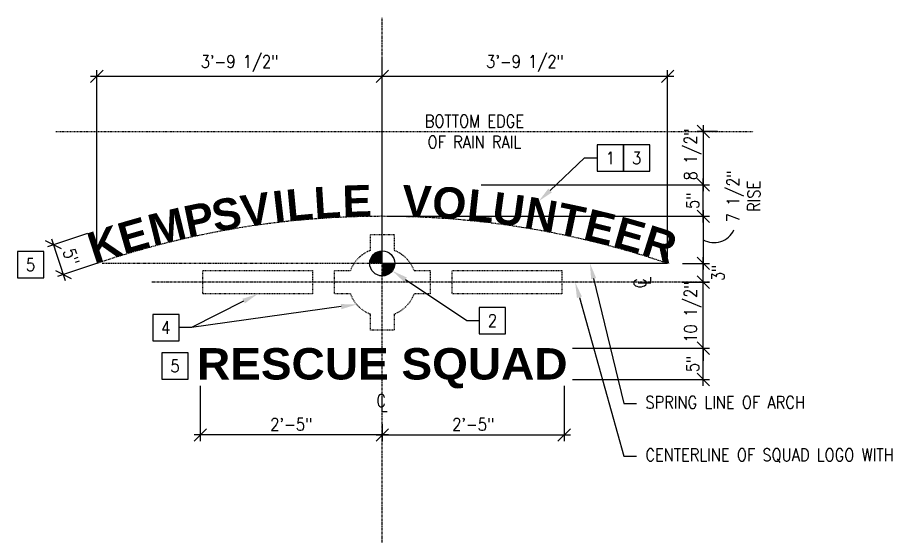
# Model space of a CAD drawing. Header units: inches. Extents: x -82 to 6902, y -1676 to 228.
# Drawn here: x -12.6 to 126, y -13.5 to 70.2 of the extents above; entities that cross this region are included whole.
import ezdxf
from ezdxf import colors
from ezdxf.entities.mleader import LeaderData, LeaderLine
from ezdxf.enums import TextEntityAlignment as Align
from ezdxf.math import Vec2, Vec3

# ---------------------------------------------------------------- set-up
doc = ezdxf.new("R2010")
doc.units = ezdxf.units.IN
doc.header["$LTSCALE"] = 0.5
doc.header["$MEASUREMENT"] = 0
for name, pattern in [('CENTER2', [1.125, 0.75, -0.125, 0.125, -0.125]), ('HIDDEN', [0.375, 0.25, -0.125]), ('HIDDEN2', [0.1875, 0.125, -0.0625]), ('PHANTOM2', [1.25, 0.625, -0.125, 0.125, -0.125, 0.125, -0.125])]:
    doc.linetypes.add(name, pattern=pattern)
for name, color, linetype in [('A-SHET-NOTE', 2, 'Continuous'), ('A-SHET-SYMB', 3, 'Continuous'), ('A-TEXT', 6, 'Continuous'), ('Dimensions', 1, 'Continuous'), ('TEXT - GREEN', 104, 'Continuous')]:
    doc.layers.add(name, color=color, linetype=linetype)
doc.layers.add('LAYOUT LINES', color=2, linetype='Continuous', plot=False)
doc.styles.add('Kempsville1', font='ARIALBD.TTF', dxfattribs={"height": 4})
doc.styles.add('TDC_Standard', font='romans.shx', dxfattribs={"width": 0.85})
doc.dimstyles.new('TDC - 16', dxfattribs={"dimscale": 16, "dimtxt": 0.125, "dimasz": 0.125, "dimexe": 0.0625, "dimexo": 0.0625, "dimgap": 0.03125, "dimtad": 1, "dimdec": 4, "dimzin": 11, "dimdsep": 46, "dimlunit": 4, "dimtxsty": 'TDC_Standard', "dimblk1": 'OBLIQUE', "dimblk2": 'OBLIQUE', "dimsah": 1, "dimcen": 0.125, "dimdle": 0.0625, "dimclrd": 1, "dimclre": 6, "dimclrt": 2, "dimadec": 0, "dimazin": 0, "dimtfac": 1.33333, "dimtdec": 4, "dimtmove": 2, "dimatfit": 2, "dimfxl": 1, "dimfrac": 2, "dimtolj": 1, "dimtzin": 11, "dimarcsym": 0})
doc.mleader_styles.duplicate_entry("Standard", '')

# ---------------------------------------------------------------- blocks, each defined once
blk = doc.blocks.new('_Oblique')
at = {"color": 0, "linetype": 'ByBlock', "lineweight": -2}
blk.add_line((-0.5, -0.5), (0.5, 0.5), dxfattribs=at)
blk = doc.blocks.new('*D14')
at = {"layer": 'DefPoints', "color": 0}
for p in [(-0.42, 36.07), (1.15, 31.32), (-5.25, 29.21)]:
    blk.add_point(p, dxfattribs=at)
at = {"layer": 'Dimensions', "color": 6, "lineweight": -2}
for p, q in [((-1.37, 35.75), (-7.77, 33.64)), ((0.2, 31.01), (-6.2, 28.9))]:
    blk.add_line(p, q, dxfattribs=at)
at = {"layer": 'Dimensions', "color": 1, "lineweight": -2}
blk.add_line((-7.13, 34.9), (-4.94, 28.26), dxfattribs=at)
at = {"layer": 'Dimensions', "color": 1, "lineweight": -2, "xscale": 2, "yscale": 2, "zscale": 2}
for p, rotation in [((-6.82, 33.95), 108.2767336173333), ((-5.25, 29.21), 288.2767336173333)]:
    blk.add_blockref('_Oblique', p, dxfattribs=dict(at, rotation=rotation))
at = {"layer": 'Dimensions', "color": 2, "insert": (-4, 32), "char_height": 2, "attachment_point": 5, "rotation": 288.2767, "style": 'TDC_Standard'}
blk.add_mtext('\\A1;5"', dxfattribs=at)
blk = doc.blocks.new('*D15')
at = {"layer": 'DefPoints', "color": 0}
for p in [(92.37, 27.98), (96.79, 27.98), (74.92, 17.48)]:
    blk.add_point(p, dxfattribs=at)
at = {"layer": 'Dimensions', "color": 1, "lineweight": -2}
for p, q in [((96.79, 27.98), (96.79, 29.98)), ((96.79, 17.48), (96.79, 27.98)), ((96.79, 17.48), (96.79, 15.48))]:
    blk.add_line(p, q, dxfattribs=at)
at = {"layer": 'Dimensions', "color": 6, "lineweight": -2}
for p, q in [((93.37, 27.98), (97.79, 27.98)), ((75.92, 17.48), (97.79, 17.48))]:
    blk.add_line(p, q, dxfattribs=at)
at = {"layer": 'Dimensions', "color": 1, "lineweight": -2, "xscale": 2, "yscale": 2, "zscale": 2}
for p, rotation in [((96.79, 27.98), 270), ((96.79, 17.48), 90)]:
    blk.add_blockref('_Oblique', p, dxfattribs=dict(at, rotation=rotation))
at = {"layer": 'Dimensions', "color": 2, "insert": (95.1, 23.24), "char_height": 2, "attachment_point": 5, "rotation": 90, "style": 'TDC_Standard'}
blk.add_mtext('\\A1;10 1/2"', dxfattribs=at)
blk = doc.blocks.new('*D16')
at = {"layer": 'DefPoints', "color": 0}
for p in [(45.61, 60.78), (45.61, 42.6), (0.11, 30.98)]:
    blk.add_point(p, dxfattribs=at)
at = {"layer": 'Dimensions', "color": 6, "lineweight": -2}
for p, q in [((0.11, 31.98), (0.11, 61.78)), ((45.61, 43.6), (45.61, 61.78))]:
    blk.add_line(p, q, dxfattribs=at)
at = {"layer": 'Dimensions', "color": 1, "lineweight": -2}
blk.add_line((-0.89, 60.78), (46.61, 60.78), dxfattribs=at)
at = {"layer": 'Dimensions', "color": 1, "lineweight": -2, "xscale": 2, "yscale": 2, "zscale": 2, "rotation": 180}
blk.add_blockref('_Oblique', (0.11, 60.78), dxfattribs=at)
at = {"layer": 'Dimensions', "color": 1, "lineweight": -2, "xscale": 2, "yscale": 2, "zscale": 2}
blk.add_blockref('_Oblique', (45.61, 60.78), dxfattribs=at)
at = {"layer": 'Dimensions', "color": 2, "insert": (22.86, 62.8), "char_height": 2, "attachment_point": 5, "style": 'TDC_Standard'}
blk.add_mtext('\\A1;3\'-9 1/2"', dxfattribs=at)
blk = doc.blocks.new('*D17')
at = {"layer": 'DefPoints', "color": 0}
for p in [(91.11, 60.78), (45.61, 42.6), (91.11, 30.98)]:
    blk.add_point(p, dxfattribs=at)
at = {"layer": 'Dimensions', "color": 6, "lineweight": -2}
for p, q in [((45.61, 43.6), (45.61, 61.78)), ((91.11, 31.98), (91.11, 61.78))]:
    blk.add_line(p, q, dxfattribs=at)
at = {"layer": 'Dimensions', "color": 1, "lineweight": -2}
blk.add_line((44.61, 60.78), (92.11, 60.78), dxfattribs=at)
at = {"layer": 'Dimensions', "color": 1, "lineweight": -2, "xscale": 2, "yscale": 2, "zscale": 2, "rotation": 180}
blk.add_blockref('_Oblique', (45.61, 60.78), dxfattribs=at)
at = {"layer": 'Dimensions', "color": 1, "lineweight": -2, "xscale": 2, "yscale": 2, "zscale": 2}
blk.add_blockref('_Oblique', (91.11, 60.78), dxfattribs=at)
at = {"layer": 'Dimensions', "color": 2, "insert": (68.36, 62.8), "char_height": 2, "attachment_point": 5, "style": 'TDC_Standard'}
blk.add_mtext('\\A1;3\'-9 1/2"', dxfattribs=at)
blk = doc.blocks.new('*D18')
at = {"layer": 'DefPoints', "color": 0}
for p in [(60.39, 43.48), (96.79, 43.48), (45.61, 38.48)]:
    blk.add_point(p, dxfattribs=at)
at = {"layer": 'Dimensions', "color": 1, "lineweight": -2}
blk.add_line((96.79, 37.48), (96.79, 44.48), dxfattribs=at)
at = {"layer": 'Dimensions', "color": 6, "lineweight": -2}
for p, q in [((61.39, 43.48), (97.79, 43.48)), ((46.61, 38.48), (97.79, 38.48))]:
    blk.add_line(p, q, dxfattribs=at)
at = {"layer": 'Dimensions', "color": 1, "lineweight": -2, "xscale": 2, "yscale": 2, "zscale": 2}
for p, rotation in [((96.79, 43.48), 90), ((96.79, 38.48), 270)]:
    blk.add_blockref('_Oblique', p, dxfattribs=dict(at, rotation=rotation))
at = {"layer": 'Dimensions', "color": 2, "insert": (95.1, 40.98), "char_height": 2, "attachment_point": 5, "rotation": 90, "style": 'TDC_Standard'}
blk.add_mtext('\\A1;5"', dxfattribs=at)
blk = doc.blocks.new('*D19')
at = {"layer": 'DefPoints', "color": 0}
for p in [(45.61, 38.48), (92.48, 30.98), (96.79, 30.98)]:
    blk.add_point(p, dxfattribs=at)
at = {"layer": 'Dimensions', "color": 1, "lineweight": -2}
blk.add_line((96.79, 39.48), (96.79, 29.98), dxfattribs=at)
at = {"layer": 'Dimensions', "color": 6, "lineweight": -2}
for p, q in [((46.61, 38.48), (97.79, 38.48)), ((93.48, 30.98), (97.79, 30.98))]:
    blk.add_line(p, q, dxfattribs=at)
at = {"layer": 'Dimensions', "color": 1, "lineweight": -2, "xscale": 2, "yscale": 2, "zscale": 2}
for p, rotation in [((96.79, 38.48), 90), ((96.79, 30.98), 270)]:
    blk.add_blockref('_Oblique', p, dxfattribs=dict(at, rotation=rotation))
at = {"layer": 'Dimensions', "color": 2, "insert": (103.2, 41.67), "char_height": 2, "attachment_point": 5, "rotation": 90, "style": 'TDC_Standard'}
blk.add_mtext('\\A1;7 1/2"\\PRISE', dxfattribs=at)
blk = doc.blocks.new('*D20')
at = {"layer": 'DefPoints', "color": 0}
for p in [(74.92, 17.48), (96.79, 17.48), (74.92, 12.47)]:
    blk.add_point(p, dxfattribs=at)
at = {"layer": 'Dimensions', "color": 1, "lineweight": -2}
blk.add_line((96.79, 11.47), (96.79, 18.48), dxfattribs=at)
at = {"layer": 'Dimensions', "color": 6, "lineweight": -2}
for p, q in [((75.92, 17.48), (97.79, 17.48)), ((75.92, 12.47), (97.79, 12.47))]:
    blk.add_line(p, q, dxfattribs=at)
at = {"layer": 'Dimensions', "color": 1, "lineweight": -2, "xscale": 2, "yscale": 2, "zscale": 2}
for p, rotation in [((96.79, 17.48), 90), ((96.79, 12.47), 270)]:
    blk.add_blockref('_Oblique', p, dxfattribs=dict(at, rotation=rotation))
at = {"layer": 'Dimensions', "color": 2, "insert": (95.1, 14.98), "char_height": 2, "attachment_point": 5, "rotation": 90, "style": 'TDC_Standard'}
blk.add_mtext('\\A1;5"', dxfattribs=at)
blk = doc.blocks.new('*D21')
at = {"layer": 'DefPoints', "color": 0}
for p in [(100.08, 51.98), (60.39, 43.48), (96.79, 43.48)]:
    blk.add_point(p, dxfattribs=at)
at = {"layer": 'Dimensions', "color": 1, "lineweight": -2}
blk.add_line((96.79, 52.98), (96.79, 42.48), dxfattribs=at)
at = {"layer": 'Dimensions', "color": 6, "lineweight": -2}
for p, q in [((99.08, 51.98), (95.79, 51.98)), ((61.39, 43.48), (97.79, 43.48))]:
    blk.add_line(p, q, dxfattribs=at)
at = {"layer": 'Dimensions', "color": 1, "lineweight": -2, "xscale": 2, "yscale": 2, "zscale": 2}
for p, rotation in [((96.79, 51.98), 90), ((96.79, 43.48), 270)]:
    blk.add_blockref('_Oblique', p, dxfattribs=dict(at, rotation=rotation))
at = {"layer": 'Dimensions', "color": 2, "insert": (95.1, 48.36), "char_height": 2, "attachment_point": 5, "rotation": 90, "style": 'TDC_Standard'}
blk.add_mtext('\\A1;8 1/2"', dxfattribs=at)
blk = doc.blocks.new('*D22')
at = {"layer": 'DefPoints', "color": 0}
for p in [(74.62, 12.47), (45.61, 6.35), (74.62, 3.64)]:
    blk.add_point(p, dxfattribs=at)
at = {"layer": 'Dimensions', "color": 6, "lineweight": -2}
for p, q in [((74.62, 11.47), (74.62, 2.64)), ((45.61, 5.35), (45.61, 2.64))]:
    blk.add_line(p, q, dxfattribs=at)
at = {"layer": 'Dimensions', "color": 1, "lineweight": -2}
blk.add_line((44.61, 3.64), (75.62, 3.64), dxfattribs=at)
at = {"layer": 'Dimensions', "color": 1, "lineweight": -2, "xscale": 2, "yscale": 2, "zscale": 2, "rotation": 180}
blk.add_blockref('_Oblique', (45.61, 3.64), dxfattribs=at)
at = {"layer": 'Dimensions', "color": 1, "lineweight": -2, "xscale": 2, "yscale": 2, "zscale": 2}
blk.add_blockref('_Oblique', (74.62, 3.64), dxfattribs=at)
at = {"layer": 'Dimensions', "color": 2, "insert": (60.11, 5.33), "char_height": 2, "attachment_point": 5, "style": 'TDC_Standard'}
blk.add_mtext('\\A1;2\'-5"', dxfattribs=at)
blk = doc.blocks.new('*D23')
at = {"layer": 'DefPoints', "color": 0}
for p in [(16.59, 12.47), (45.61, 6.35), (16.59, 3.64)]:
    blk.add_point(p, dxfattribs=at)
at = {"layer": 'Dimensions', "color": 6, "lineweight": -2}
for p, q in [((16.59, 11.47), (16.59, 2.64)), ((45.61, 5.35), (45.61, 2.64))]:
    blk.add_line(p, q, dxfattribs=at)
at = {"layer": 'Dimensions', "color": 1, "lineweight": -2}
blk.add_line((46.61, 3.64), (15.59, 3.64), dxfattribs=at)
at = {"layer": 'Dimensions', "color": 1, "lineweight": -2, "xscale": 2, "yscale": 2, "zscale": 2, "rotation": 180}
blk.add_blockref('_Oblique', (16.59, 3.64), dxfattribs=at)
at = {"layer": 'Dimensions', "color": 1, "lineweight": -2, "xscale": 2, "yscale": 2, "zscale": 2}
blk.add_blockref('_Oblique', (45.61, 3.64), dxfattribs=at)
at = {"layer": 'Dimensions', "color": 2, "insert": (31.1, 5.33), "char_height": 2, "attachment_point": 5, "style": 'TDC_Standard'}
blk.add_mtext('\\A1;2\'-5"', dxfattribs=at)
blk = doc.blocks.new('*D81')
at = {"layer": 'DefPoints', "color": 0}
for p in [(92.48, 30.98), (96.79, 30.98), (92.37, 27.98)]:
    blk.add_point(p, dxfattribs=at)
at = {"layer": 'Dimensions', "color": 1, "lineweight": -2}
blk.add_line((96.79, 26.98), (96.79, 31.98), dxfattribs=at)
at = {"layer": 'Dimensions', "color": 6, "lineweight": -2}
for p, q in [((93.48, 30.98), (97.79, 30.98)), ((93.37, 27.98), (97.79, 27.98))]:
    blk.add_line(p, q, dxfattribs=at)
at = {"layer": 'Dimensions', "color": 1, "lineweight": -2, "xscale": 2, "yscale": 2, "zscale": 2}
for p, rotation in [((96.79, 30.98), 90), ((96.79, 27.98), 270)]:
    blk.add_blockref('_Oblique', p, dxfattribs=dict(at, rotation=rotation))
at = {"layer": 'Dimensions', "color": 2, "insert": (99.14, 29.48), "char_height": 2, "attachment_point": 5, "rotation": 90, "style": 'TDC_Standard'}
blk.add_mtext('\\A1;3"', dxfattribs=at)
blk = doc.blocks.new('Anno_Square')
blk.add_lwpolyline([(-0.197, -0.0985), (0, -0.0985), (0, 0.0985), (-0.197, 0.0985)], close=True)
at = {"color": 2, "style": 'TDC_Standard', "width": 0.851562}
blk.add_attdef('ID', text='', height=0.0938, dxfattribs=at).set_placement((-0.0985, 0), align=Align.MIDDLE_CENTER)
blk = doc.blocks.new('CL Mark')
at = {"layer": 'A-SHET-NOTE', "style": 'TDC_Standard', "width": 0.85}
for s, p in [('C', (-0.0588, -0.061)), ('L', (-0.0239, -0.1061))]:
    blk.add_text(s, height=0.125, dxfattribs=at).set_placement(p)

msp = doc.modelspace()

# ---------------------------------------------------------------- linework, layer by layer
at = {"layer": 'A-TEXT', "linetype": 'HIDDEN2'}
msp.add_lwpolyline([(50.67639, 29.85153), (53.2307, 29.85153), (53.2307, 26.10153), (50.67639, 26.10153, -0.219013743), (47.4807, 22.90584), (47.4807, 20.35153), (43.7307, 20.35153), (43.7307, 22.90584, -0.219013743), (40.53501, 26.10153), (37.9807, 26.10153), (37.9807, 29.85153), (40.53501, 29.85153, -0.219013743), (43.7307, 33.04722), (43.7307, 35.60153), (47.4807, 35.60153), (47.4807, 33.04722, -0.219013743)], format="xyb", close=True, dxfattribs=at)
at = {"layer": 'A-TEXT', "const_width": 2}
for points in [[(45.6057, 31.97653, 0.414213562), (44.6057, 30.97653)], [(45.6057, 29.97653, 0.414213562), (46.6057, 30.97653)]]:
    msp.add_lwpolyline(points, format="xyb", dxfattribs=at)
at = {"layer": 'A-TEXT', "linetype": 'HIDDEN2'}
for points in [[(16.9807, 29.85153), (34.4807, 29.85153), (34.4807, 26.10153), (16.9807, 26.10153)], [(56.7307, 29.85153), (74.2307, 29.85153), (74.2307, 26.10153), (56.7307, 26.10153)]]:
    msp.add_lwpolyline(points, close=True, dxfattribs=at)
at = {"layer": 'A-TEXT'}
msp.add_circle((45.6057, 30.97653), 2, dxfattribs=at)
at = {"layer": 'Dimensions', "linetype": 'CENTER2'}
for p, q in [((45.6057, -13.50162), (45.6057, 70.16425)), ((97.79148, 27.97653), (8.86529, 27.97653))]:
    msp.add_line(p, q, dxfattribs=at)
at = {"layer": 'Dimensions', "linetype": 'PHANTOM2'}
msp.add_line((89.84119, 30.97653), (0.915, 30.97653), dxfattribs=at)
at = {"layer": 'Dimensions', "linetype": 'HIDDEN'}
msp.add_lwpolyline([(-6.42822, 51.97653), (104.75654, 51.97653)], dxfattribs=at)
at = {"layer": 'Dimensions', "linetype": 'CENTER2'}
msp.add_arc((45.6057, -103.29013), 141.76667, 71.2796184, 108.7203816, dxfattribs=at)
at = {"layer": 'Dimensions'}
msp.add_arc((98.4958, 37.81543), 3.52789, 241.1118538, 334.4979987, dxfattribs=at)
at = {"layer": 'LAYOUT LINES'}
msp.add_lwpolyline([(91.1057, 30.97653), (45.6057, 30.97653), (45.6057, 63.78084)], dxfattribs=at)

# ---------------------------------------------------------------- block references
at = {"xscale": 16, "yscale": 16, "zscale": 16, "rotation": 90}
msp.add_blockref('CL Mark', (86.72956, 27.97653), dxfattribs=at)
at = {"xscale": 16, "yscale": 16, "zscale": 16}
msp.add_blockref('CL Mark', (45.6057, 9.08789), dxfattribs=at)
at = {"layer": 'A-SHET-SYMB', "xscale": 21.3328, "yscale": 21.3328, "zscale": 21.3328}
for p, values in [((84.07192, 47.76954), {'ID': '1'}), ((88.27495, 47.76954), {'ID': '3'}), ((-8.37066, 30.75353), {'ID': '5'}), ((65.27683, 21.85606), {'ID': '2'}), ((13.20151, 20.74645), {'ID': '4'}), ((14.66864, 14.63639), {'ID': '5'})]:
    msp.add_blockref('Anno_Square', p, dxfattribs=at).add_auto_attribs(values)

# ---------------------------------------------------------------- texts
at = {"layer": 'A-TEXT', "insert": (60.29021, 51.97653), "char_height": 2, "width": 21.543776, "attachment_point": 5, "style": 'TDC_Standard'}
msp.add_mtext('BOTTOM EDGE OF RAIN RAIL', dxfattribs=at)
at = {"layer": 'TEXT - GREEN', "style": 'Kempsville1'}
for s, rotation, p in [('L', 3.6240359, (37.09092, 36.73279)), ('E', 1.741008, (41.69655, 36.93696)), ('V', 357.9408279, (50.99898, 36.88773)), ('O', 355.8836341, (56.02748, 36.60378)), ('V', 8.1933653, (25.96301, 35.60942)), ('I', 6.6954766, (29.60057, 36.07541)), ('L', 5.3870357, (32.7871, 36.40455)), ('L', 353.8731968, (60.92876, 36.15206)), ('U', 352.1072888, (65.21854, 35.61363)), ('P', 11.8229793, (17.20919, 34.0873)), ('S', 10.056201, (21.4582, 34.89749)), ('N', 350.013965, (70.27922, 34.80453)), ('T', 348.0908967, (74.89945, 33.89877)), ('M', 13.9086713, (12.22826, 32.96282)), ('E', 346.2191011, (79.36485, 32.86875)), ('E', 16.1072395, (7.02578, 31.58207)), ('E', 344.2602583, (83.99925, 31.63524)), ('K', 18.0257286, (2.5322, 30.2149)), ('R', 342.2744208, (88.65168, 30.22377))]:
    msp.add_text(s, height=5, rotation=rotation, dxfattribs=at).set_placement(p, align=Align.BOTTOM_CENTER)
at = {"layer": 'TEXT - GREEN', "style": 'Kempsville1', "width": 1.05}
msp.add_text('RESCUE SQUAD', height=5, dxfattribs=at).set_placement((45.6057, 17.47653), align=Align.TOP_CENTER)

# ---------------------------------------------------------------- dimensions: what is measured, and where the dimension line sits
at = {"layer": 'Dimensions'}
for base, p1, p2, picture, middle in [((45.6057, 60.78084), (0.1057, 30.97653), (45.6057, 42.59653), '*D16', (22.8557, 62.80465)), ((91.1057, 60.78084), (45.6057, 42.59653), (91.1057, 30.97653), '*D17', (68.3557, 62.80465)), ((74.61693, 3.63611), (45.6057, 6.34568), (74.61693, 12.47432), '*D22', (60.11132, 5.32659))]:
    dim = msp.add_linear_dim(base=base, p1=p1, p2=p2, dimstyle='TDC - 16', dxfattribs=at)
    dim.commit()
    dim.dimension.update_dxf_attribs({"geometry": picture, "text_midpoint": middle})
for base, p1, p2, angle, picture, middle, dimtype in [((96.79148, 43.47653), (100.08039, 51.97653), (60.39395, 43.47653), 90, '*D21', (95.101, 48.36355), 160), ((-5.25288, 29.21124), (-0.41937, 36.06662), (1.1467, 31.32482), 288.2767336, '*D14', (-3.99684, 31.99582), 161), ((96.79148, 30.97653), (92.36971, 27.97653), (92.48106, 30.97653), 90, '*D81', (99.14343, 29.47653), 160), ((96.79148, 27.97653), (74.92168, 17.47653), (92.36971, 27.97653), 90, '*D15', (95.101, 23.24093), 160)]:
    dim = msp.add_linear_dim(base=base, p1=p1, p2=p2, angle=angle, dimstyle='TDC - 16', dxfattribs=at)
    dim.commit()
    dim.dimension.update_dxf_attribs({"geometry": picture, "text_midpoint": middle, "dimtype": dimtype})
dim = msp.add_linear_dim(base=(96.79148, 30.97653), p1=(45.6057, 38.47653), p2=(92.48106, 30.97653), angle=90, text='<>\\XRISE', dimstyle='TDC - 16', dxfattribs=at)
dim.commit()
dim.dimension.update_dxf_attribs({"geometry": '*D19', "text_midpoint": (103.19586, 41.67418), "dimtype": 160})
for base, p1, p2, angle, picture, middle in [((96.79148, 43.47653), (45.6057, 38.47653), (60.39395, 43.47653), 90, '*D18', (95.101, 40.97653)), ((96.79148, 17.47653), (74.92168, 12.47432), (74.92168, 17.47653), 90, '*D20', (95.101, 14.97543)), ((16.59447, 3.63611), (45.6057, 6.34568), (16.59447, 12.47432), 180, '*D23', (31.10009, 5.32659))]:
    dim = msp.add_linear_dim(base=base, p1=p1, p2=p2, angle=angle, dimstyle='TDC - 16', dxfattribs=at)
    dim.commit()
    dim.dimension.update_dxf_attribs({"geometry": picture, "text_midpoint": middle})

# ---------------------------------------------------------------- leaders
ml = msp.add_multileader_mtext('')
ml.set_content('', color=2, style='TDC_Standard')
ml.set_leader_properties(color=1)
ml.build(insert=Vec2(0, 0))
ml.multileader.update_dxf_attribs({"dogleg_length": 0.125, "arrow_head_size": 2.5, "scale": 16})
ctx = ml.context
ctx.base_point, ctx.scale, ctx.char_height, ctx.arrow_head_size, ctx.landing_gap_size, ctx.plane_origin = Vec3(79.86888, 47.76954), 16, 2, 2.5, 1.44, Vec3(66.00928, 55.70141)
notes = []
notes.append((ctx, [(0, (1, 1, 0), (77.86888, 47.76954), (1, 0), 2, [(0, [(70.5503, 40.87945)], 0, [])])]))
ctx.mtext.insert, ctx.mtext.flow_direction = Vec3(81.30888, 48.76954), 5
ml = msp.add_multileader_mtext('')
ml.set_content('SPRING LINE OF ARCH', color=2, style='TDC_Standard')
ml.set_leader_properties(color=1)
ml.build(insert=Vec2(0, 0))
ml.multileader.update_dxf_attribs({"dogleg_length": 0.125, "arrow_head_size": 2.5, "scale": 16})
ctx = ml.context
ctx.base_point, ctx.scale, ctx.char_height, ctx.arrow_head_size, ctx.landing_gap_size, ctx.plane_origin = Vec3(86.13313, 8.64221), 16, 2, 2.5, 1.44, Vec3(75.12946, 24.04086)
notes.append((ctx, [(0, (1, 1, 0), (84.13313, 8.64221), (1, 0), 2, [(0, [(78.71823, 30.97653)], 0, [0, Vec3(81.75565, 18.44838), Vec3(82.22689, 16.50469), Vec3(82.96842, 13.44616), Vec3(83.43966, 11.50247)])])]))
ctx.mtext.insert, ctx.mtext.width, ctx.mtext.flow_direction = Vec3(87.57313, 9.84221), 17.1893705, 5
ml = msp.add_multileader_mtext('')
ml.set_content('', color=2, style='TDC_Standard')
ml.set_leader_properties(color=1)
ml.build(insert=Vec2(0, 0))
ml.multileader.update_dxf_attribs({"dogleg_length": 0.125, "arrow_head_size": 2.5, "scale": 16})
ctx = ml.context
ctx.base_point, ctx.scale, ctx.char_height, ctx.arrow_head_size, ctx.landing_gap_size, ctx.plane_origin = Vec3(61.07379, 21.85606), 16, 2, 2.5, 1.44, Vec3(47.21418, 29.78793)
notes.append((ctx, [(0, (1, 1, 0), (59.07379, 21.85606), (1, 0), 2, [(0, [(47.21418, 29.78793)], 0, [])])]))
ctx.mtext.insert, ctx.mtext.flow_direction = Vec3(62.51379, 22.85606), 5
ml = msp.add_multileader_mtext('')
ml.set_content('CENTERLINE OF SQUAD LOGO WITH BLAZES', color=2, style='TDC_Standard')
ml.set_leader_properties(color=1)
ml.build(insert=Vec2(0, 0))
ml.multileader.update_dxf_attribs({"dogleg_length": 0.125, "arrow_head_size": 2.5, "scale": 16})
ctx = ml.context
ctx.base_point, ctx.scale, ctx.char_height, ctx.arrow_head_size, ctx.landing_gap_size, ctx.plane_origin = Vec3(86.13313, 0.27036), 16, 2, 2.5, 1.44, Vec3(75.12946, 15.66901)
notes.append((ctx, [(0, (1, 1, 0), (84.13313, 0.27036), (1, 0), 2, [(0, [(76.36338, 27.97653)], 0, [0, Vec3(79.03791, 18.43939), Vec3(79.57795, 16.51368), Vec3(80.4407, 13.43718), Vec3(80.98074, 11.51146)])])]))
ctx.mtext.insert, ctx.mtext.width, ctx.mtext.flow_direction = Vec3(87.57313, 1.47036), 20.4392302, 5
ml = msp.add_multileader_mtext('')
ml.set_content('', color=2, style='TDC_Standard')
ml.set_leader_properties(color=1)
ml.build(insert=Vec2(0, 0))
ml.multileader.update_dxf_attribs({"dogleg_length": 0.125, "arrow_head_size": 2.5, "scale": 16})
ctx = ml.context
ctx.base_point, ctx.scale, ctx.char_height, ctx.arrow_head_size, ctx.landing_gap_size, ctx.plane_origin = Vec3(10.32151, 20.74645), 16, 2, 2.5, 1.44, Vec3(27.06111, 28.67831)
notes.append((ctx, [(0, (1, 1, 0), (15.20151, 20.74645), (-1, 0), 2, [(0, [(25.7307, 26.10153)], 0, []), (1, [(41.52085, 24.43513)], 0, [])])]))
ctx.mtext.insert, ctx.mtext.flow_direction = Vec3(11.76151, 21.74645), 5
for ctx, leaders in notes:
    for number, flags, end, landing, length, lines in leaders:
        leader = LeaderData()
        leader.index, (leader.has_last_leader_line, leader.has_dogleg_vector, leader.attachment_direction) = number, flags
        leader.last_leader_point, leader.dogleg_vector, leader.dogleg_length = Vec3(end), Vec3(landing), length
        for number, points, colour, breaks in lines:
            line = LeaderLine()
            line.index, line.vertices, line.color, line.breaks = number, Vec3.list(points), colors.encode_raw_color(colour), breaks
            leader.lines.append(line)
        ctx.leaders.append(leader)

doc.saveas('drawing.dxf')
